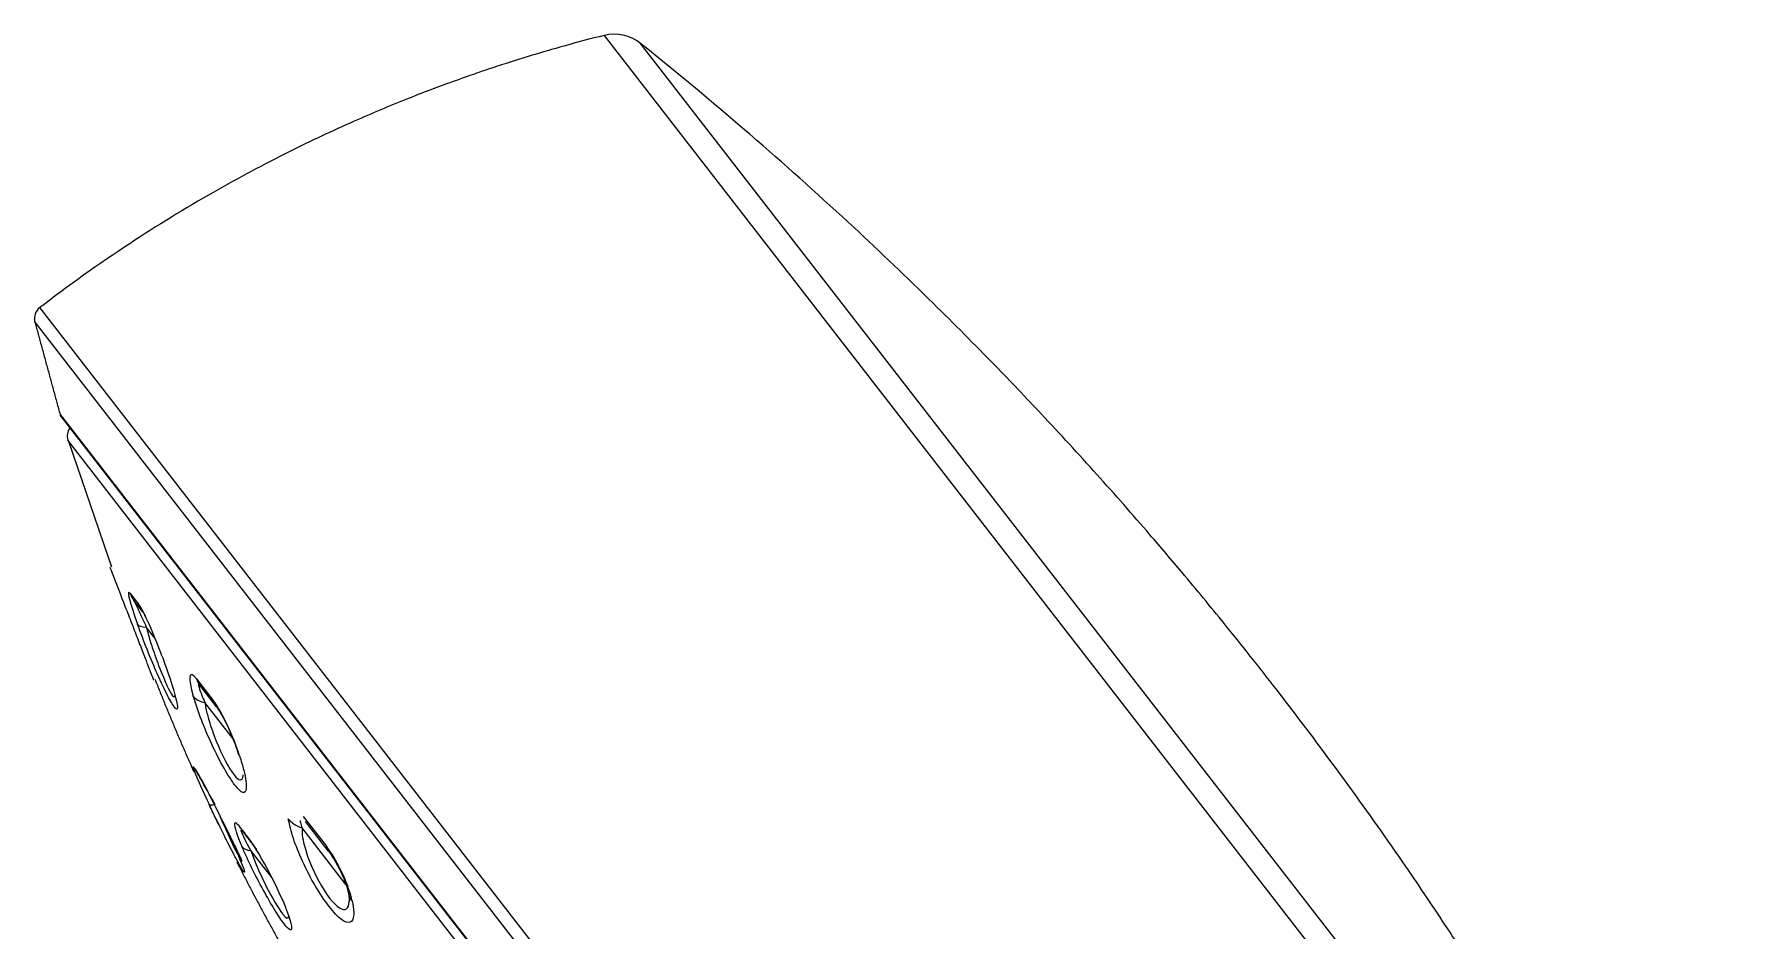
# Model space of a CAD drawing. Extents: x 7920 to 9049, y 0 to 827.
# Drawn here: x 8609.2 to 8670.5, y 541.6 to 573.8 of the extents above; entities that cross this region are included whole.
import ezdxf

# ---------------------------------------------------------------- set-up
doc = ezdxf.new("R2010")
doc.units = 0
doc.header["$LTSCALE"] = 10
doc.header["$MEASUREMENT"] = 0
doc.layers.add('1', color=7, linetype='CONTINUOUS')

msp = doc.modelspace()

# ---------------------------------------------------------------- linework, layer by layer
at = {"layer": '1', "color": 7, "linetype": 'Continuous'}
for p, q in [((8629.625, 573.717), (8670.331, 521.239)), ((8670.499, 522.417), (8630.927, 573.433)), ((8653.691, 506.811), (8609.372, 563.948)), ((8609.191, 563.428), (8653.161, 506.743)), ((8610.097, 560.108), (8631.255, 532.832)), ((8610.148, 560.008), (8652.328, 505.63)), ((8651.587, 506.052), (8610.372, 559.185)), ((8611.884, 554.631), (8611.891, 554.621)), ((8612.605, 553.701), (8612.922, 553.292)), ((8613.062, 553.032), (8612.748, 553.437)), ((8613.513, 552.069), (8613.193, 552.481)), ((8614.994, 550.621), (8615.597, 549.843)), ((8615.709, 549.62), (8615.111, 550.39)), ((8616.307, 548.467), (8615.293, 549.774)), ((8614.929, 547.401), (8614.924, 547.406)), ((8615.008, 547.262), (8615.019, 547.248)), ((8620.36, 543.242), (8618.783, 545.275)), ((8618.824, 545.683), (8619.655, 544.612)), ((8619.723, 544.445), (8618.901, 545.504)), ((8616.714, 545.099), (8616.702, 545.115)), ((8616.769, 544.992), (8616.782, 544.975)), ((8616.794, 544.961), (8616.782, 544.976)), ((8616.794, 544.961), (8617.058, 544.62)), ((8617.709, 543.475), (8616.947, 544.457))]:
    msp.add_line(p, q, dxfattribs=at)
for centre, radius, start, end in [((8629.989, 572.262), 1.5, 51.31632, 104.0407), ((8609.676, 563.551), 0.5, 127.45941, 194.22213), ((8610.385, 560.192), 0.3, 196.31569, 217.7995), ((8610.851, 559.331), 0.5, 144.06275, 196.89958)]:
    msp.add_arc(centre, radius, start, end, dxfattribs=at)
for centre, major_axis, ratio, start_param, end_param in [((8613.538, 554.05), (-0.79, -0.613), 0.95956, 5.969297, 6.283185), ((8613.852, 553.645), (0.79, 0.613), 0.941765, 2.827704, 3.141593), ((8613.806, 552.942), (-0.941, -0.34), 0.329999, 0.070847, 0.748876), ((8615.902, 551.003), (-0.79, -0.613), 0.825606, 5.969297, 6.283185), ((8615.783, 550.392), (-0.958, -0.287), 0.591366, 0.189181, 0.86721), ((8616.499, 550.233), (0.79, 0.613), 0.791757, 2.827704, 3.141593), ((8617.432, 548.266), (-0.953, -0.304), 0.532582, 6.233886, 6.511252), ((8615.651, 547.739), (0.632, 0.49), 0.98313, 2.907178, 3.141593), ((8615.655, 547.733), (-0.632, -0.49), 0.982815, 6.04877, 6.283185), ((8616.167, 546.463), (-0.724, -0.341), 0.197622, 0.016742, 0.713605), ((8619.162, 546.036), (-0.987, -0.159), 0.794845, 0.373885, 1.051914), ((8617.414, 545.467), (0.632, 0.49), 0.850668, 2.907178, 3.141593), ((8617.426, 545.451), (-0.632, -0.49), 0.849766, 6.04877, 6.283185), ((8617.335, 544.957), (-0.735, -0.316), 0.529919, 0.109514, 0.806377), ((8620.513, 545.058), (0.79, 0.613), 0.564247, 2.827704, 3.141593), ((8618.736, 543.151), (-0.733, -0.32), 0.498558, 6.187562, 6.436277), ((8621.432, 543.109), (-0.98, -0.201), 0.752136, 0.016121, 0.389894)]:
    msp.add_ellipse(centre, major_axis=major_axis, ratio=ratio, start_param=start_param, end_param=end_param, dxfattribs=at)
for points, knots in [([(8629.625, 573.717), (8629.142, 573.596), (8628.267, 573.365), (8627.095, 573.024), (8626.191, 572.742), (8625.456, 572.5), (8624.701, 572.242), (8623.734, 571.895), (8622.346, 571.361), (8620.496, 570.584), (8618.165, 569.488), (8615.463, 568.044), (8612.441, 566.19), (8610.388, 564.728), (8609.324, 563.911)], [0, 0, 0, 0, 0.065803, 0.119602, 0.161317, 0.190896, 0.221863, 0.266738, 0.326647, 0.418415, 0.531851, 0.666834, 0.823065, 1, 1, 1, 1]), ([(8653.735, 550.269), (8653.128, 551.052), (8652.02, 552.45), (8650.506, 554.285), (8649.297, 555.706), (8648.275, 556.879), (8647.311, 557.963), (8646.324, 559.049), (8645.111, 560.356), (8643.489, 562.054), (8641.26, 564.296), (8638.424, 567.007), (8634.937, 570.137), (8632.344, 572.298), (8630.927, 573.433)], [0, 0, 0, 0, 0.091203, 0.164228, 0.219022, 0.26303, 0.307492, 0.352519, 0.398108, 0.471724, 0.568695, 0.689131, 0.832952, 1, 1, 1, 1]), ([(8612.748, 553.437), (8612.755, 553.424), (8612.771, 553.392), (8612.876, 553.165), (8613.03, 552.831), (8613.147, 552.581), (8613.193, 552.481)], [0, 0, 0, 0, 0.208279, 0.500324, 0.801781, 1, 1, 1, 1]), ([(8612.488, 553.079), (8612.571, 552.864), (8612.73, 552.448), (8612.957, 551.858), (8613.188, 551.257), (8613.403, 550.703), (8613.452, 550.574), (8613.452, 550.574), (8613.452, 550.574)], [0, 0, 0, 0, 0.174866, 0.338216, 0.500147, 0.754549, 0.999211, 1, 1, 1, 1]), ([(8613.752, 551.451), (8613.826, 551.246), (8613.971, 550.848), (8614.139, 550.334), (8614.273, 549.858), (8614.343, 549.491), (8614.223, 549.548), (8613.969, 549.972), (8613.605, 550.75), (8613.216, 551.665), (8612.991, 552.269), (8612.875, 552.581)], [0, 0, 0, 0, 0.087456, 0.169153, 0.25014, 0.377375, 0.499739, 0.622279, 0.749894, 0.871256, 1, 1, 1, 1]), ([(8613.193, 552.481), (8613.215, 552.396), (8613.276, 552.16), (8613.431, 551.659), (8613.748, 550.763), (8614.04, 550.14), (8614.184, 549.954), (8614.209, 549.961), (8614.216, 550.019)], [0, 0, 0, 0, 0.074703, 0.205338, 0.409876, 0.805792, 0.805995, 1, 1, 1, 1]), ([(8615.111, 550.39), (8615.095, 550.407), (8615.056, 550.447), (8615.076, 550.328), (8615.164, 550.08), (8615.256, 549.861), (8615.293, 549.774)], [0, 0, 0, 0, 0.208279, 0.500324, 0.801781, 1, 1, 1, 1]), ([(8670.499, 522.417), (8669.929, 523.679), (8668.829, 526.024), (8667.201, 529.252), (8665.751, 531.962), (8664.505, 534.182), (8663.414, 536.053), (8662.333, 537.846), (8661.175, 539.703), (8659.845, 541.757), (8658.251, 544.124), (8656.209, 547.013), (8654.627, 549.119), (8653.735, 550.269)], [0, 0, 0, 0, 0.127492, 0.238457, 0.332806, 0.410489, 0.472843, 0.532186, 0.603305, 0.674314, 0.75745, 0.866048, 1, 1, 1, 1]), ([(8616.541, 547.855), (8616.596, 547.675), (8616.701, 547.328), (8616.78, 546.929), (8616.79, 546.613), (8616.695, 546.459), (8616.389, 546.756), (8615.981, 547.377), (8615.543, 548.251), (8615.141, 549.184), (8614.965, 549.725), (8614.874, 550.004)], [0, 0, 0, 0, 0.087456, 0.169153, 0.25014, 0.377375, 0.499739, 0.622279, 0.749894, 0.871256, 1, 1, 1, 1]), ([(8615.293, 549.774), (8615.305, 549.701), (8615.34, 549.499), (8615.462, 549.04), (8615.767, 548.159), (8616.157, 547.411), (8616.524, 546.938), (8616.651, 546.944), (8616.67, 547.165), (8616.671, 547.177)], [0, 0, 0, 0, 0.061082, 0.167897, 0.335139, 0.658862, 0.659028, 0.983191, 1, 1, 1, 1]), ([(8615.673, 549.671), (8615.749, 549.568), (8615.897, 549.34), (8616.122, 548.901), (8616.32, 548.435), (8616.426, 548.138), (8616.472, 547.99)], [0, 0, 0, 0, 0.247766, 0.491358, 0.742839, 1, 1, 1, 1]), ([(8614.924, 547.406), (8614.895, 547.444), (8614.867, 547.481), (8614.862, 547.448), (8614.885, 547.38), (8615.027, 547.026), (8615.223, 546.59), (8615.445, 546.119)], [0, 0, 0, 0, 0.25, 0.25, 0.5, 0.5, 1, 1, 1, 1]), ([(8615.938, 545.484), (8615.713, 545.959), (8615.463, 546.463), (8615.18, 546.999), (8615.102, 547.138), (8614.991, 547.322), (8614.959, 547.362), (8614.929, 547.401)], [0, 0, 0, 0, 0.5, 0.5, 0.75, 0.75, 1, 1, 1, 1]), ([(8615.664, 546.111), (8615.473, 546.45), (8615.283, 546.785), (8615.092, 547.116), (8615.043, 547.199), (8614.992, 547.284), (8614.991, 547.285), (8615.019, 547.248)], [0, 0, 0, 0, 0.5, 0.5, 0.75, 0.75, 1, 1, 1, 1]), ([(8615.938, 545.484), (8616.025, 545.299), (8616.193, 544.942), (8616.406, 544.471), (8616.598, 544.028), (8616.741, 543.672), (8616.71, 543.652), (8616.538, 543.933), (8616.219, 544.537), (8615.838, 545.295), (8615.577, 545.842), (8615.445, 546.119)], [0, 0, 0, 0, 0.087607, 0.169371, 0.250856, 0.377447, 0.501128, 0.621802, 0.747777, 0.872041, 1, 1, 1, 1]), ([(8615.798, 545.785), (8615.811, 545.755), (8615.949, 545.424), (8616.296, 544.648), (8616.552, 544.158), (8616.618, 544.073), (8616.625, 544.07), (8616.626, 544.081)], [0, 0, 0, 0, 0.035196, 0.379493, 0.871321, 0.872646, 1, 1, 1, 1]), ([(8615.932, 545.51), (8616.036, 545.301), (8616.22, 544.927), (8616.449, 544.456), (8616.593, 544.152), (8616.625, 544.087), (8616.628, 544.083)], [0, 0, 0, 0, 0.26605, 0.52204, 0.769922, 1, 1, 1, 1]), ([(8616.702, 545.115), (8616.617, 545.224), (8616.532, 545.334), (8616.408, 545.455), (8616.37, 545.465), (8616.343, 545.33), (8616.445, 545.014), (8616.623, 544.601)], [0, 0, 0, 0, 0.25, 0.25, 0.5, 0.5, 1, 1, 1, 1]), ([(8620.584, 542.643), (8620.608, 542.503), (8620.654, 542.232), (8620.621, 541.977), (8620.493, 541.84), (8620.228, 541.904), (8619.761, 542.409), (8619.245, 543.17), (8618.791, 544.064), (8618.433, 544.94), (8618.338, 545.376), (8618.289, 545.601)], [0, 0, 0, 0, 0.087456, 0.169153, 0.25014, 0.377375, 0.499739, 0.622279, 0.749894, 0.871256, 1, 1, 1, 1]), ([(8618.712, 545.534), (8618.715, 545.513), (8618.73, 545.441), (8618.761, 545.342), (8618.783, 545.275)], [0, 0, 0, 0, 0.321609, 1, 1, 1, 1]), ([(8618.783, 545.275), (8618.782, 545.219), (8618.779, 545.065), (8618.843, 544.682), (8619.082, 543.885), (8619.519, 543.076), (8620.024, 542.425), (8620.377, 542.216), (8620.475, 542.521), (8620.483, 542.689), (8620.484, 542.721)], [0, 0, 0, 0, 0.051469, 0.141473, 0.282394, 0.555169, 0.555309, 0.828454, 0.969059, 1, 1, 1, 1]), ([(8616.947, 544.457), (8616.781, 544.763), (8616.652, 545.02), (8616.588, 545.187), (8616.588, 545.207), (8616.642, 545.157), (8616.697, 545.085), (8616.782, 544.976)], [0, 0, 0, 0, 0.5, 0.5, 0.75, 0.75, 1, 1, 1, 1]), ([(8618.036, 542.779), (8617.851, 543.202), (8617.592, 543.718), (8617.219, 544.371), (8617.098, 544.565), (8616.887, 544.876), (8616.8, 544.988), (8616.714, 545.099)], [0, 0, 0, 0, 0.5, 0.5, 0.75, 0.75, 1, 1, 1, 1]), ([(8616.794, 544.961), (8616.881, 544.848), (8616.986, 544.714), (8617.113, 544.539), (8617.128, 544.518), (8617.143, 544.497)], [0, 0, 0, 0, 0.881349, 0.881349, 1, 1, 1, 1]), ([(8618.036, 542.779), (8618.104, 542.619), (8618.236, 542.308), (8618.359, 541.954), (8618.421, 541.678), (8618.389, 541.546), (8618.158, 541.785), (8617.812, 542.291), (8617.39, 543.028), (8616.96, 543.848), (8616.736, 544.347), (8616.623, 544.601)], [0, 0, 0, 0, 0.087607, 0.169371, 0.250856, 0.377447, 0.501128, 0.621802, 0.747777, 0.872041, 1, 1, 1, 1]), ([(8616.947, 544.457), (8616.991, 544.334), (8617.131, 543.948), (8617.538, 543.047), (8617.933, 542.376), (8618.214, 542.014), (8618.29, 541.988), (8618.301, 542.09)], [0, 0, 0, 0, 0.112844, 0.354672, 0.700123, 0.701053, 1, 1, 1, 1]), ([(8619.698, 544.481), (8619.793, 544.354), (8619.966, 544.094), (8620.196, 543.655), (8620.365, 543.24), (8620.433, 543.001), (8620.457, 542.89)], [0, 0, 0, 0, 0.252771, 0.498396, 0.748261, 1, 1, 1, 1]), ([(8620.484, 542.717), (8620.483, 542.686), (8620.482, 542.657), (8620.479, 542.629), (8620.479, 542.629)], [0, 0, 0, 0, 0.993424, 1, 1, 1, 1])]:
    msp.add_open_spline(points, degree=3, knots=knots, dxfattribs=at)
for points, degree in [([(8609.167, 563.522), (8610.097, 560.108)], 1), ([(8610.412, 559.117), (8611.946, 554.64)], 1), ([(8612.488, 553.079), (8612.204, 553.824), (8611.906, 554.602), (8611.891, 554.621)], 3), ([(8612.605, 553.701), (8612.456, 553.892), (8612.619, 553.291), (8612.875, 552.581)], 3), ([(8613.752, 551.451), (8613.485, 552.174), (8613.1, 553.063), (8612.922, 553.292)], 3), ([(8613.019, 553.092), (8613.064, 553.03), (8613.112, 552.952), (8613.164, 552.855)], 3), ([(8614.994, 550.621), (8614.696, 551.005), (8614.689, 550.622), (8614.874, 550.004)], 3), ([(8613.507, 550.598), (8614.165, 548.923), (8614.899, 547.284)], 2), ([(8616.541, 547.855), (8616.336, 548.498), (8615.921, 549.426), (8615.597, 549.843)], 3), ([(8615.023, 547.243), (8615.039, 547.223), (8615.061, 547.195), (8615.088, 547.158)], 3), ([(8615.435, 546.115), (8615.601, 545.761), (8615.771, 545.409)], 2), ([(8616.443, 544.047), (8617.248, 542.455), (8618.129, 540.899)], 2), ([(8620.584, 542.643), (8620.478, 543.158), (8620.092, 544.049), (8619.655, 544.612)], 3), ([(8620.457, 542.89), (8620.481, 542.666)], 1)]:
    msp.add_open_spline(points, degree=degree, dxfattribs=at)

doc.saveas('drawing.dxf')
